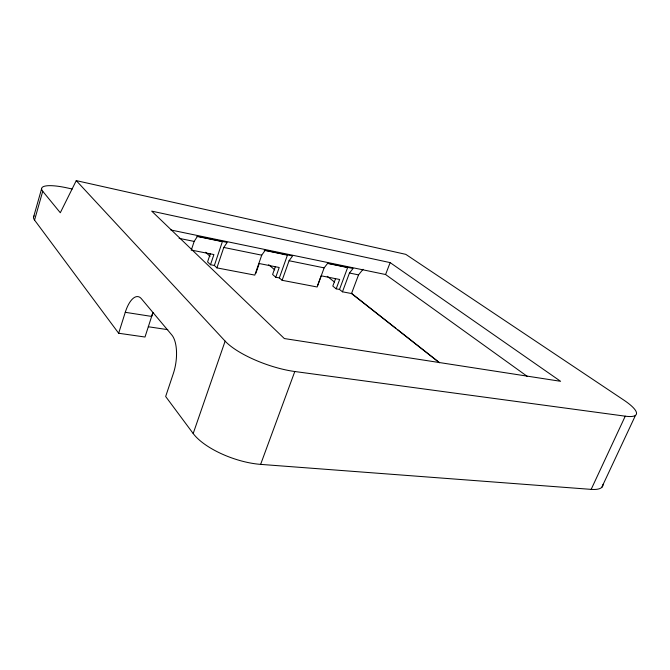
<?xml version="1.0" encoding="UTF-8"?>
<svg xmlns="http://www.w3.org/2000/svg" width="670" height="670" viewBox="0 0 670 670"><rect width="100%" height="100%" fill="white"/><g stroke="black" fill="none" stroke-linecap="round" stroke-linejoin="round"><path stroke-width="1" d="M33.5 217.34L41.607 188.722M152.919 312.513L144.996 337.027L118.657 333.25L34.555 220.087L42.729 191.268A36.004 8.132 16.8 0 1 67.092 187.893L72.201 189.015M118.657 333.25L125.265 312.312A26.725 10.837 -81 0 1 141.37 298.694L171.83 334.992A28.684 12.42 -81.9 0 1 173.354 373.491L165.658 396.498L193.186 433.532A51.766 20.527 19.6 0 0 260.63 464.377L591.166 489.376A43.357 12.747 25.1 0 0 603.05 484.326M191.235 250.337L194.166 241.418L197.491 236.284L227.18 242.423L223.788 247.448L216.912 267.883L254.801 275.102L261.727 255.169L265.203 250.295L292.597 255.965L289.072 260.731L282.12 280.303L317.153 286.986L324.138 267.874L327.731 263.235L353.082 268.486L349.455 273.025L342.454 291.802L351.524 293.535L439.436 362.772M210.346 253.662L207.583 261.937L210.497 264.725L214.375 265.471L216.912 267.883M210.497 264.725L213.906 254.558L192.273 250.27M214.375 265.471L222.373 241.644L196.913 236.376M193.186 433.532L225.128 341.13L76.254 180.624L60.3 212.742L42.729 191.268M255.814 273.41L259.24 263.536L279.214 267.498L275.772 277.238L279.356 277.924L282.12 280.303M275.328 266.735L272.598 274.491L275.772 277.238M279.356 277.924L287.438 255.103L264.223 250.304M317.689 285.278L321.156 275.805L339.656 279.474L336.189 288.82L339.506 289.457L342.454 291.802M260.63 464.377L294.8 371.515L625.244 416.179A44.245 10.042 23.9 0 0 623.695 400.007L405.794 254.357L76.254 180.624M335.553 278.67L332.797 286.107L336.189 288.82M339.506 289.457L347.646 267.556L327.454 263.385M351.524 293.535L358.534 274.876L363.048 269.29M527.081 376.247L385.585 274.524L390.141 262.615L151.713 211.125L284.34 338.551L560.589 381.297L390.141 262.615M591.166 489.376L625.244 416.179M601.735 487.433L635.487 415.341M148.313 326.751L167.768 329.657M125.265 312.312L151.655 316.424A26.314 11.248 -81 0 1 153.095 312.522M179.099 238.344L194.166 241.418M223.788 247.448L261.727 255.169M289.072 260.731L324.138 267.874M349.455 273.025L358.534 274.876M170.842 229.986L385.585 274.524M351.532 293.376L395.895 328.308M397.545 329.598L439.436 362.587M327.262 276.325L334.556 282.087M283.192 253.419L284.817 254.742M268.678 264.692L274.759 269.884M205.656 252.255L210.062 256.392M34.555 220.087A35.728 8.995 16.4 0 1 34.128 215.882M294.8 371.515A53.081 16.34 19.7 0 1 225.128 341.13"/></g></svg>
